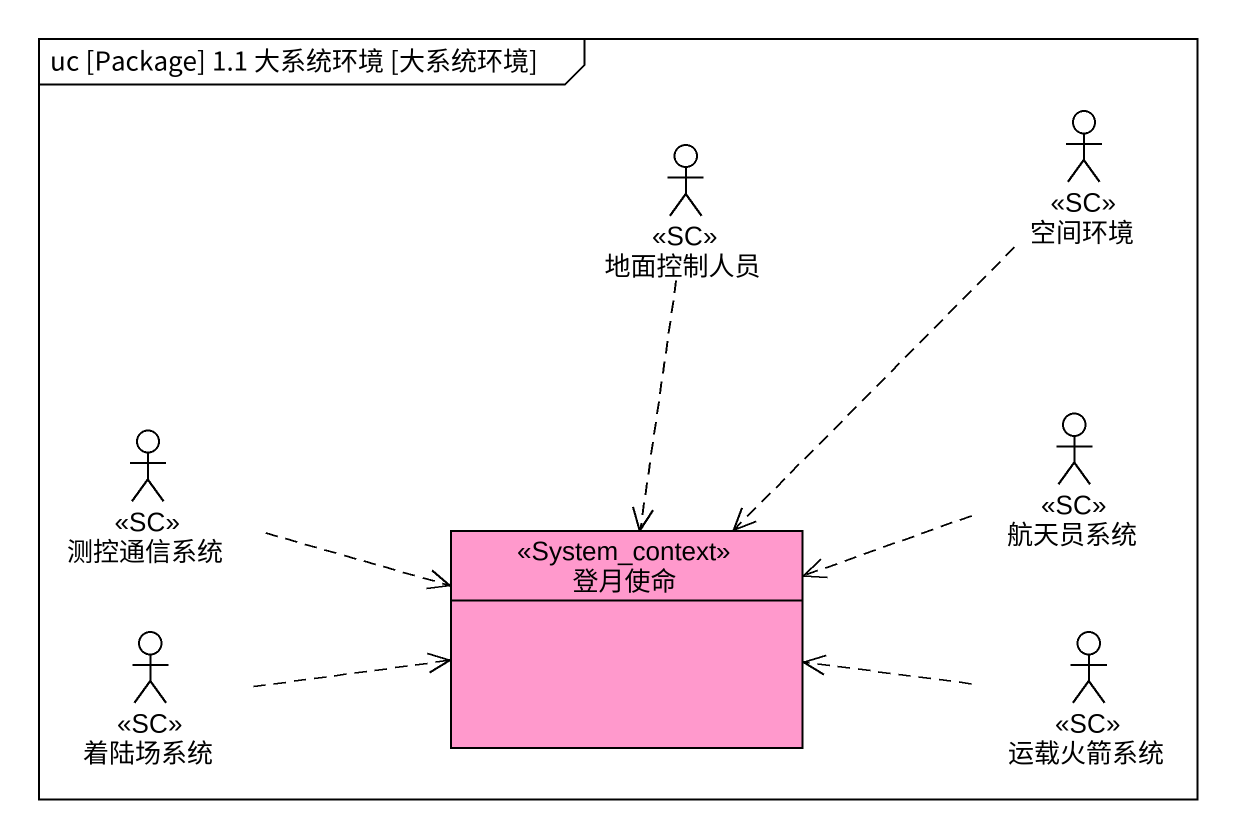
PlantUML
@startuml
mainframe uc [Package] 1.1 大系统环境 [大系统环境]
allowmixing
hide circle
hide empty members
actor 地面控制人员 <<SC>>
actor 空间环境 <<SC>>
actor 测控通信系统 <<SC>>
actor 航天员系统 <<SC>>
class 登月使命 <<System_context>> #FF99CC
actor 着陆场系统 <<SC>>
actor 运载火箭系统 <<SC>>
地面控制人员 ..> 登月使命
空间环境 ..> 登月使命
测控通信系统 .right.> 登月使命
航天员系统 .left.> 登月使命
着陆场系统 .right.> 登月使命
运载火箭系统 .left.> 登月使命
@enduml
